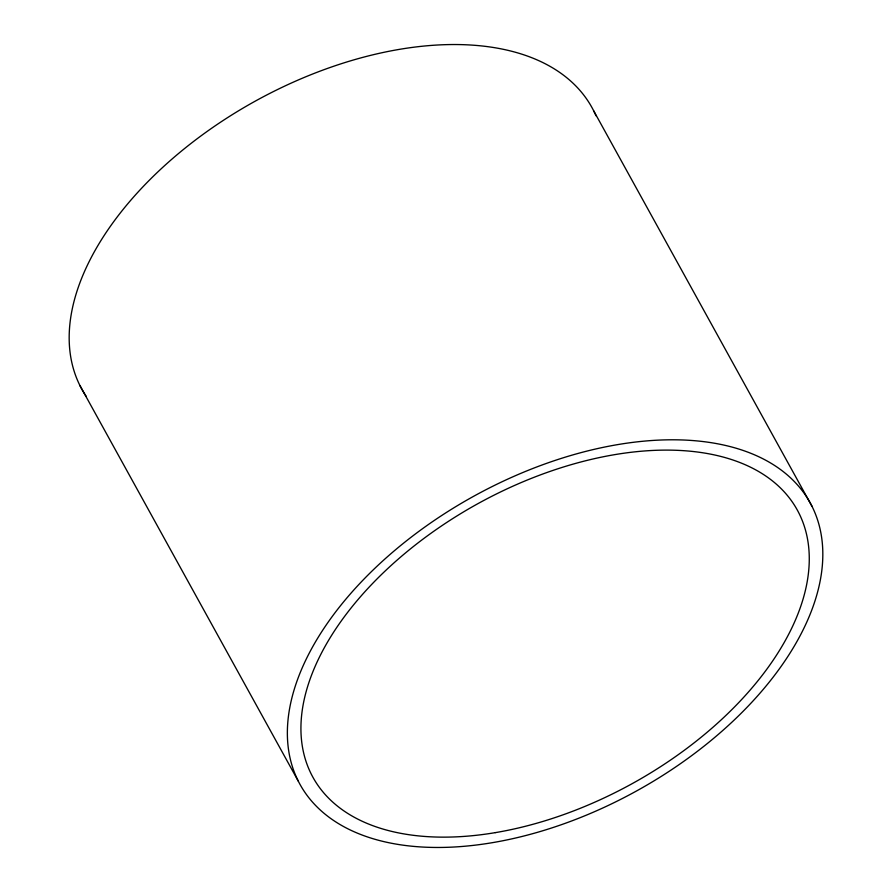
<?xml version="1.0" encoding="UTF-8"?>
<svg xmlns="http://www.w3.org/2000/svg" width="892" height="892" viewBox="0 0 892 892"><rect width="100%" height="100%" fill="white"/><g stroke="black" fill="none" stroke-linecap="round" stroke-linejoin="round"><path stroke-width="1.34" d="M593.749 110.942L811.943 506.21A291.35 168.354 -28.9 0 1 492.105 842.717A291.35 168.354 -28.9 0 1 361.238 581.963A291.35 168.354 -28.9 0 1 811.943 506.21M80.057 385.79L298.251 781.058M86.1 396.182A291.35 168.354 -28.9 0 1 256.272 100.573A291.35 168.354 -28.9 0 1 596.012 115.793M495.294 832.637A276.598 159.835 -28.9 0 0 798.942 513.168A276.598 159.835 -28.9 0 0 371.05 585.085A276.598 159.835 -28.9 0 0 495.294 832.637"/></g></svg>
